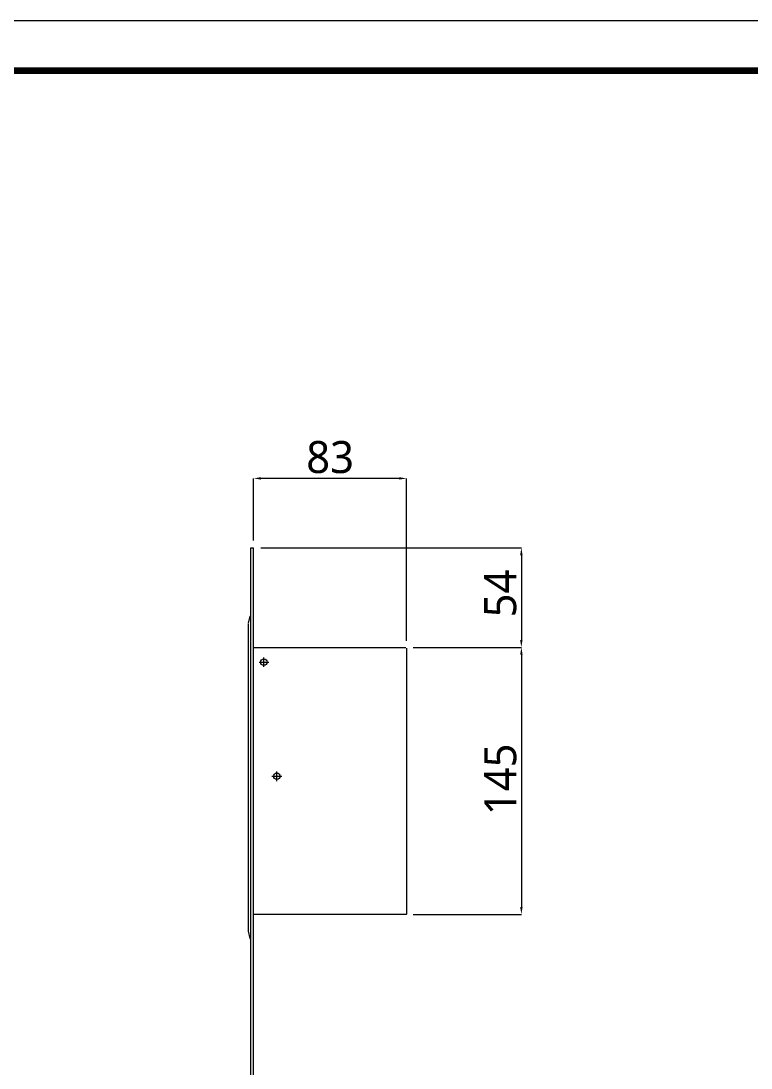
# Model space of a CAD drawing. Extents: x 16296660632 to 16296679089, y -37409619871 to -37409616839.
# Drawn here: x 16296678297 to 16296678693, y -37409617408 to -37409616839 of the extents above; entities that cross this region are included whole.
import ezdxf

# ---------------------------------------------------------------- set-up
doc = ezdxf.new("R2010")
doc.units = 0
doc.header["$LTSCALE"] = 10
doc.header["$MEASUREMENT"] = 0
doc.header["$PDMODE"] = 3
doc.header["$PDSIZE"] = -10
doc.linetypes.add('CENTER', pattern=[2, 1.25, -0.25, 0.25, -0.25])
doc.layers.get('0').update_dxf_attribs({"linetype": 'CONTINUOUS'})
doc.layers.get('DEFPOINTS').update_dxf_attribs({"linetype": 'CONTINUOUS'})
doc.layers.add('MAKE2D_VISIBLE_LINES', color=7, linetype='CONTINUOUS')
doc.styles.add('Daelim Dimension', font='')
doc.styles.get('Daelim Dimension').set_extended_font_data('NanumGothic')
doc.dimstyles.new('DEFAULT', dxfattribs={"dimscale": 2, "dimtxt": 2, "dimasz": 2, "dimexe": 0, "dimexo": 2, "dimgap": 1, "dimtad": 1, "dimdec": 1, "dimzin": 9, "dimdsep": 46, "dimtxsty": 'Daelim Dimension', "dimcen": 0.5, "dimclrd": 252, "dimclre": 252, "dimclrt": 3, "dimadec": 1, "dimazin": 0, "dimtfac": 1, "dimtdec": 1, "dimtix": 1, "dimtmove": 0, "dimatfit": 3, "dimfxl": 1, "dimtolj": 1, "dimtzin": 1, "dimlwd": 9, "dimlwe": 9, "dimarcsym": 0})

# ---------------------------------------------------------------- blocks, each defined once
blk = doc.blocks.new('*D0')
at = {"color": 5, "lineweight": 9, "transparency": 16777216}
for p, q in [((16296678509.414721, -37409617179.391327), (16296678568.17458, -37409617179.391327)), ((16296678568.17458, -37409617183.391327), (16296678568.17458, -37409617320.391647)), ((16296678509.414721, -37409617324.391647), (16296678568.17458, -37409617324.391647))]:
    blk.add_line(p, q, dxfattribs=at)
at = {"color": 5, "transparency": 16777216}
for points in [[(16296678567.507919, -37409617183.391327), (16296678568.841249, -37409617183.391327), (16296678568.17458, -37409617179.391327)], [(16296678567.507919, -37409617320.391647), (16296678568.841249, -37409617320.391647), (16296678568.17458, -37409617324.391647)]]:
    blk.add_solid(points, dxfattribs=at)
at = {"layer": 'DEFPOINTS', "color": 0, "transparency": 16777216}
for p in [(16296678505.414721, -37409617179.391327), (16296678505.414721, -37409617324.391647), (16296678568.17458, -37409617324.391647)]:
    blk.add_point(p, dxfattribs=at)
at = {"color": 7, "transparency": 16777216, "insert": (16296678556.80722, -37409617251.057953), "char_height": 8, "attachment_point": 5, "rotation": 90, "style": 'Daelim Dimension'}
blk.add_mtext('\\A1;{\\H2.1739x;145}', dxfattribs=at)
blk = doc.blocks.new('*D5')
at = {"color": 5, "lineweight": 9, "transparency": 16777216}
for p, q in [((16296678426.914721, -37409617125.391487), (16296678568.15378, -37409617125.391487)), ((16296678568.15378, -37409617129.391487), (16296678568.15378, -37409617175.391327)), ((16296678513.414721, -37409617179.391327), (16296678568.15378, -37409617179.391327))]:
    blk.add_line(p, q, dxfattribs=at)
at = {"color": 5, "transparency": 16777216}
for points in [[(16296678567.48711, -37409617129.391487), (16296678568.82044, -37409617129.391487), (16296678568.15378, -37409617125.391487)], [(16296678567.48711, -37409617175.391327), (16296678568.82044, -37409617175.391327), (16296678568.15378, -37409617179.391327)]]:
    blk.add_solid(points, dxfattribs=at)
at = {"layer": 'DEFPOINTS', "color": 0, "transparency": 16777216}
for p in [(16296678422.914721, -37409617125.391487), (16296678509.414721, -37409617179.391327), (16296678568.15378, -37409617179.391327)]:
    blk.add_point(p, dxfattribs=at)
at = {"color": 7, "transparency": 16777216, "insert": (16296678556.786421, -37409617150.174103), "char_height": 8, "attachment_point": 5, "rotation": 90, "style": 'Daelim Dimension'}
blk.add_mtext('\\A1;{\\H2.1739x;54}', dxfattribs=at)
blk = doc.blocks.new('*D6')
at = {"color": 5, "lineweight": 9, "transparency": 16777216}
for p, q in [((16296678422.914721, -37409617121.391487), (16296678422.914721, -37409617087.678032)), ((16296678501.914721, -37409617087.678032), (16296678426.914721, -37409617087.678032)), ((16296678505.914721, -37409617175.891327), (16296678505.914721, -37409617087.678032))]:
    blk.add_line(p, q, dxfattribs=at)
at = {"color": 5, "transparency": 16777216}
for points in [[(16296678426.914721, -37409617087.011368), (16296678426.914721, -37409617088.344704), (16296678422.914721, -37409617087.678032)], [(16296678501.914721, -37409617087.011368), (16296678501.914721, -37409617088.344704), (16296678505.914721, -37409617087.678032)]]:
    blk.add_solid(points, dxfattribs=at)
at = {"layer": 'DEFPOINTS', "color": 0, "transparency": 16777216}
for p in [(16296678422.914721, -37409617087.678032), (16296678422.914721, -37409617125.391487), (16296678505.914721, -37409617179.891327)]:
    blk.add_point(p, dxfattribs=at)
at = {"color": 7, "transparency": 16777216, "insert": (16296678464.414721, -37409617076.198708), "char_height": 8, "attachment_point": 5, "style": 'Daelim Dimension'}
blk.add_mtext('\\A1;{\\H2.1739x;83}', dxfattribs=at)

msp = doc.modelspace()

# ---------------------------------------------------------------- linework, layer by layer
for p, q in [((16296678421.414721, -37409617125.391487), (16296678422.914721, -37409617125.391487)), ((16296678421.414721, -37409617642.391487), (16296678421.414721, -37409617125.391487)), ((16296678422.914721, -37409617642.391487), (16296678422.914721, -37409617125.391487))]:
    msp.add_line(p, q)
at = {"ltscale": 0.5}
msp.add_lwpolyline([(16296677504.557619, -37409618000.160339), (16296679088.83123, -37409618000.160339), (16296679088.83123, -37409616839.33316), (16296677504.557619, -37409616839.33316)], close=True, dxfattribs=at)
at = {"color": 5, "linetype": 'ByBlock', "lineweight": 200, "const_width": 3.6504}
msp.add_lwpolyline([(16296677530.03302, -37409617950.454781), (16296679063.201019, -37409617950.454781), (16296679063.201019, -37409616866.285957), (16296677530.03302, -37409616866.285957)], close=True, dxfattribs=at)
at = {"color": 0}
for centre in [(16296678428.51466, -37409617187.391472), (16296678435.51466, -37409617249.391457)]:
    msp.add_circle(centre, 1.75, dxfattribs=at)
at = {"layer": 'MAKE2D_VISIBLE_LINES', "color": 0}
for p, q in [((16296678420.81472, -37409617162.391487), (16296678419.951309, -37409617166.228889)), ((16296678420.81472, -37409617162.391487), (16296678421.414721, -37409617162.391487)), ((16296678419.914721, -37409617166.558159), (16296678419.914721, -37409617333.224831)), ((16296678422.71472, -37409617179.391487), (16296678505.414721, -37409617179.391327)), ((16296678505.914721, -37409617179.891327), (16296678505.914721, -37409617323.891647)), ((16296678505.414721, -37409617324.391647), (16296678422.71472, -37409617324.391487)), ((16296678419.951309, -37409617333.554077), (16296678420.81472, -37409617337.391487)), ((16296678420.81472, -37409617337.391487), (16296678421.414721, -37409617337.391487))]:
    msp.add_line(p, q, dxfattribs=at)
at = {"layer": 'MAKE2D_VISIBLE_LINES', "color": 0, "linetype": 'CENTER', "ltscale": 0.2}
for p, q in [((16296678428.51466, -37409617189.95179), (16296678428.51466, -37409617184.831169)), ((16296678425.83296, -37409617187.391472), (16296678431.236561, -37409617187.391472)), ((16296678435.51466, -37409617251.951767), (16296678435.51466, -37409617246.831146)), ((16296678432.83296, -37409617249.391472), (16296678438.236549, -37409617249.391457))]:
    msp.add_line(p, q, dxfattribs=at)
at = {"layer": 'MAKE2D_VISIBLE_LINES', "color": 0}
for centre, radius, start, end in [((16296678421.414721, -37409617166.558159), 1.5, 167.31957519, 180), ((16296678505.414721, -37409617323.891647), 0.5, 269.99989072, 0), ((16296678421.414721, -37409617333.224831), 1.5, 180, 192.68042481)]:
    msp.add_arc(centre, radius, start, end, dxfattribs=at)

# ---------------------------------------------------------------- dimensions: what is measured, and where the dimension line sits
at = {"color": 5}
dim = msp.add_linear_dim(base=(16296678422.914721, -37409617087.678032), p1=(16296678505.914721, -37409617179.891327), p2=(16296678422.914721, -37409617125.391487), text='{\\H2.1739x;<>}', dimstyle='DEFAULT', override={"dimtxt": 4, "dimclrd": 5, "dimclre": 5, "dimclrt": 7}, dxfattribs=at)
dim.commit()
dim.dimension.update_dxf_attribs({"geometry": '*D6', "text_midpoint": (16296678464.414721, -37409617076.198708)})
for base, p1, p2, picture, middle in [((16296678568.15378, -37409617179.391327), (16296678422.914721, -37409617125.391487), (16296678509.414721, -37409617179.391327), '*D5', (16296678568.15378, -37409617150.174103)), ((16296678568.17458, -37409617324.391647), (16296678505.414721, -37409617179.391327), (16296678505.414721, -37409617324.391647), '*D0', (16296678568.174589, -37409617251.057953))]:
    dim = msp.add_linear_dim(base=base, p1=p1, p2=p2, angle=90, text='{\\H2.1739x;<>}', dimstyle='DEFAULT', override={"dimtxt": 4, "dimclrd": 5, "dimclre": 5, "dimclrt": 7}, dxfattribs=at)
    dim.commit()
    dim.dimension.update_dxf_attribs({"geometry": picture, "text_midpoint": middle, "dimtype": 160})

doc.saveas('drawing.dxf')
